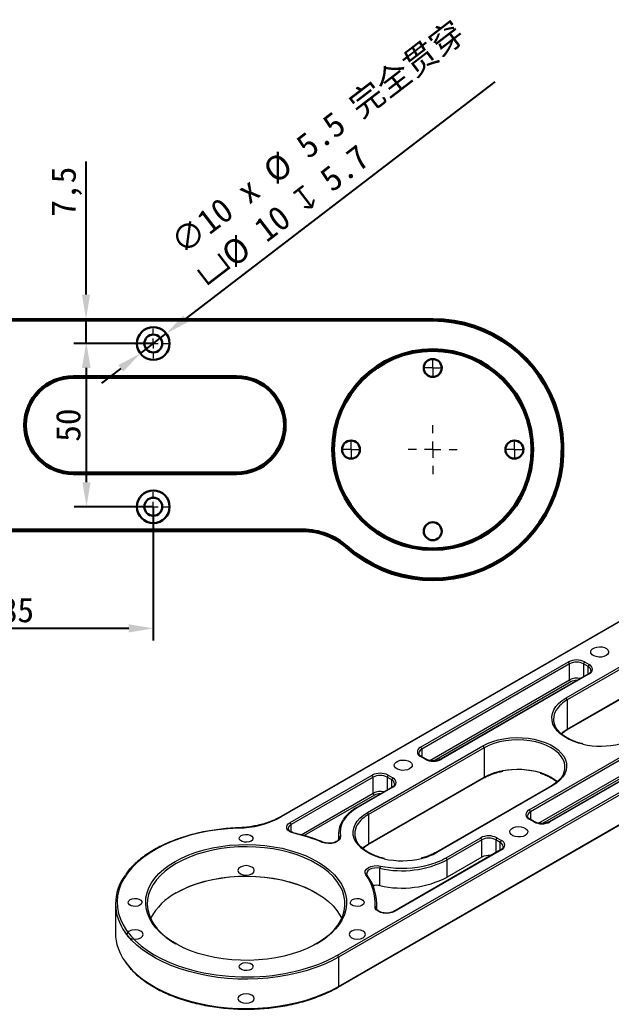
# Model space of a CAD drawing. Header units: millimetres. Extents: x 13 to 7248, y -1201 to 1478.
# Drawn here: x 6897.5 to 7078.4, y 172.9 to 476 of the extents above; entities that cross this region are included whole.
import ezdxf

# ---------------------------------------------------------------- set-up
doc = ezdxf.new("R2010")
doc.units = ezdxf.units.MM
doc.header["$LTSCALE"] = 5
doc.header["$PDSIZE"] = -1
doc.linetypes.add('CENTER2', pattern=[28.575, 19.05, -3.175, 3.175, -3.175])
doc.linetypes.add('SLD-实线', pattern=[0])
doc.layers.get('0').update_dxf_attribs({"lineweight": 30})
doc.layers.add('中心线层', color=1, linetype='CENTER2', lineweight=13)
doc.layers.add('细实线层', color=5, linetype='Continuous', lineweight=15)
doc.layers.add('标注层', color=96, linetype='SLD-实线')
doc.styles.get("Standard").update_dxf_attribs({"font": ''})
doc.styles.get('Standard').set_extended_font_data('SimSun')
doc.dimstyles.new('副本3-1', dxfattribs={"dimscale": 3, "dimtxt": 2.5, "dimasz": 2.5, "dimexe": 1.25, "dimexo": 0, "dimtad": 1, "dimtxsty": 'Standard', "dimcen": 2.5, "dimclrt": 256, "dimadec": 0, "dimazin": 0, "dimtfac": 1, "dimtmove": 0, "dimatfit": 3, "dimfxl": 0, "dimarcsym": 0})

# ---------------------------------------------------------------- blocks, each defined once
blk = doc.blocks.new('*D348')
at = {"layer": 'Defpoints', "color": 0}
for p in [(6917.88, 376.81), (6938.32, 376.81), (6938.32, 326.81)]:
    blk.add_point(p, dxfattribs=at)
at = {"layer": '标注层', "color": 0, "lineweight": -2}
for p, q in [((6938.32, 376.81), (6914.13, 376.81)), ((6917.88, 334.31), (6917.88, 369.31)), ((6938.32, 326.81), (6914.13, 326.81))]:
    blk.add_line(p, q, dxfattribs=at)
at = {"layer": '标注层', "color": 0}
for points in [[(6916.63, 369.31), (6919.13, 369.31), (6917.88, 376.81)], [(6916.63, 334.31), (6919.13, 334.31), (6917.88, 326.81)]]:
    blk.add_solid(points, dxfattribs=at)
at = {"layer": '标注层', "insert": (6908.51, 351.81), "char_height": 7.5, "attachment_point": 2, "rotation": 90}
blk.add_mtext('50', dxfattribs=at)
blk = doc.blocks.new('*D349')
at = {"layer": 'Defpoints', "color": 0}
for p in [(6917.73, 384.31), (7023.82, 384.31), (6938.32, 376.81)]:
    blk.add_point(p, dxfattribs=at)
at = {"layer": '标注层', "color": 0, "lineweight": -2}
for p, q in [((6917.73, 391.81), (6917.73, 432.56)), ((7023.82, 384.31), (6913.98, 384.31)), ((6917.73, 376.81), (6917.73, 384.31)), ((6938.32, 376.81), (6913.98, 376.81)), ((6917.73, 369.31), (6917.73, 361.81))]:
    blk.add_line(p, q, dxfattribs=at)
at = {"layer": '标注层', "color": 0}
for points in [[(6916.48, 391.81), (6918.98, 391.81), (6917.73, 384.31)], [(6916.48, 369.31), (6918.98, 369.31), (6917.73, 376.81)]]:
    blk.add_solid(points, dxfattribs=at)
at = {"layer": '标注层', "insert": (6907.09, 423.31), "char_height": 7.5, "attachment_point": 2, "rotation": 90}
blk.add_mtext('7,5', dxfattribs=at)
blk = doc.blocks.new('*D350')
at = {"layer": 'Defpoints', "color": 0}
for p in [(6853.32, 326.81), (6938.32, 326.81), (6853.32, 289.55)]:
    blk.add_point(p, dxfattribs=at)
at = {"layer": '标注层', "color": 0, "lineweight": -2}
for p, q in [((6853.32, 326.81), (6853.32, 285.8)), ((6938.32, 326.81), (6938.32, 285.8)), ((6930.82, 289.55), (6860.82, 289.55))]:
    blk.add_line(p, q, dxfattribs=at)
at = {"layer": '标注层', "color": 0}
for points in [[(6860.82, 290.8), (6860.82, 288.3), (6853.32, 289.55)], [(6930.82, 290.8), (6930.82, 288.3), (6938.32, 289.55)]]:
    blk.add_solid(points, dxfattribs=at)
at = {"layer": '标注层', "insert": (6896.72, 298.93), "char_height": 7.5, "attachment_point": 2}
blk.add_mtext('85', dxfattribs=at)
blk = doc.blocks.new('*D352')
at = {"layer": 'Defpoints', "color": 0}
for p in [(6942.29, 379.85), (6934.36, 373.77)]:
    blk.add_point(p, dxfattribs=at)
at = {"layer": '标注层', "color": 0, "lineweight": -2}
for p, q in [((7042.82, 456.93), (6948.24, 384.42)), ((6934.36, 373.77), (6942.29, 379.85)), ((6928.4, 369.2), (6922.45, 364.64))]:
    blk.add_line(p, q, dxfattribs=at)
at = {"layer": '标注层', "color": 0}
for points in [[(6947.48, 385.41), (6949, 383.42), (6942.29, 379.85)], [(6927.64, 370.2), (6929.16, 368.21), (6934.36, 373.77)]]:
    blk.add_solid(points, dxfattribs=at)
at = {"layer": '标注层', "insert": (6942.78, 409.62), "char_height": 7.5, "attachment_point": 1, "rotation": 37.4787}
blk.add_mtext('∅10 x %%c 5.5 完全贯穿\\P{\\fGDT;v}%%c 10 {\\fGDT;x} 5.7\\P', dxfattribs=at)
blk = doc.blocks.new('SW_CENTERMARKSYMBOL_8')
at = {"color": 0, "linetype": 'SLD-实线', "lineweight": 0}
for p, q in [((0, 8.33), (0, 12.5)), ((-8.33, 0), (-12.5, 0)), ((0, 0), (-4.17, 0)), ((0, 0), (0, 4.17)), ((0, 0), (0, -4.17)), ((0, 0), (4.17, 0)), ((8.33, 0), (12.5, 0)), ((0, -8.33), (0, -12.5))]:
    blk.add_line(p, q, dxfattribs=at)
blk = doc.blocks.new('SW_CENTERMARKSYMBOL_11')
at = {"color": 0, "linetype": 'SLD-实线', "lineweight": 0}
for p, q in [((-2.5, 0), (-4.6, 0)), ((0, 0), (-2.5, 0)), ((0, 2.5), (0, 4.6)), ((0, 0), (0, 2.5)), ((0, 0), (0, -2.5)), ((0, 0), (2.5, 0)), ((2.5, 0), (4.6, 0)), ((0, -2.5), (0, -4.6))]:
    blk.add_line(p, q, dxfattribs=at)
blk = doc.blocks.new('SW_CENTERMARKSYMBOL_12')
at = {"color": 0, "linetype": 'SLD-实线', "lineweight": 0}
for p, q in [((-2.5, 0), (-4.6, 0)), ((0, 0), (-2.5, 0)), ((0, 2.5), (0, 4.6)), ((0, 0), (0, 2.5)), ((0, 0), (0, -2.5)), ((0, 0), (2.5, 0)), ((2.5, 0), (4.6, 0)), ((0, -2.5), (0, -4.6))]:
    blk.add_line(p, q, dxfattribs=at)
blk = doc.blocks.new('SW_CENTERMARKSYMBOL_13')
at = {"color": 0, "linetype": 'SLD-实线', "lineweight": 0}
for p, q in [((-2.5, 0), (-4.6, 0)), ((0, 0), (-2.5, 0)), ((0, 2.5), (0, 4.6)), ((0, 0), (0, 2.5)), ((0, 0), (0, -2.5)), ((0, 0), (2.5, 0)), ((2.5, 0), (4.6, 0)), ((0, -2.5), (0, -4.6))]:
    blk.add_line(p, q, dxfattribs=at)
blk = doc.blocks.new('SW_CENTERMARKSYMBOL_18')
at = {"color": 0, "linetype": 'SLD-实线', "lineweight": 0}
for p, q in [((0, 5), (0, 7.5)), ((-5, 0), (-7.5, 0)), ((0, 0), (-2.5, 0)), ((0, 0), (0, 2.5)), ((0, 0), (0, -2.5)), ((0, 0), (2.5, 0)), ((5, 0), (7.5, 0)), ((0, -5), (0, -7.5))]:
    blk.add_line(p, q, dxfattribs=at)
blk = doc.blocks.new('SW_CENTERMARKSYMBOL_19')
at = {"color": 0, "linetype": 'SLD-实线', "lineweight": 0}
for p, q in [((0, 5), (0, 7.5)), ((-5, 0), (-7.5, 0)), ((0, 0), (-2.5, 0)), ((0, 0), (0, 2.5)), ((0, 0), (0, -2.5)), ((0, 0), (2.5, 0)), ((5, 0), (7.5, 0)), ((0, -5), (0, -7.5))]:
    blk.add_line(p, q, dxfattribs=at)

msp = doc.modelspace()

# ---------------------------------------------------------------- linework, layer by layer
for p, q in [((6767.8236, 384.3092), (7023.8236, 384.3092)), ((7023.8236, 383.8092), (6767.8236, 383.8092)), ((7023.8236, 383.8092), (7023.8236, 384.3092)), ((6913.8236, 366.8092), (6963.8236, 366.8092)), ((6913.8236, 366.8092), (6913.8236, 366.3092)), ((6963.8236, 366.8092), (6963.8236, 366.3092)), ((6963.8236, 366.3092), (6913.8236, 366.3092)), ((6913.8236, 337.3092), (6913.8236, 336.8092)), ((6913.8236, 337.3092), (6963.8236, 337.3092)), ((6963.8236, 336.8092), (6913.8236, 336.8092)), ((6963.8236, 337.3092), (6963.8236, 336.8092)), ((6807.5099, 319.8092), (6984.1373, 319.8092)), ((6984.1373, 319.3092), (6807.5099, 319.3092)), ((6984.1373, 319.8092), (6984.1373, 319.3092))]:
    msp.add_line(p, q)
at = {"flags": 128}
msp.add_lwpolyline([(6997.6968, 314.6842), (6997.6323, 314.6111), (6997.5703, 314.5407), (6997.5131, 314.4759), (6997.463, 314.4191), (6997.4218, 314.3724), (6997.3913, 314.3378), (6997.3725, 314.3164), (6997.3661, 314.3092)], dxfattribs=at)
for centre, radius in [((6938.3236, 376.8092), 5), ((6938.3236, 376.8092), 2.75), ((7023.8236, 344.3092), 30.75), ((7023.8236, 344.3092), 30.25), ((7023.8236, 369.3092), 2.75), ((6998.8236, 344.3092), 2.75), ((7048.8236, 344.3092), 2.75), ((6938.3236, 326.8092), 5), ((6938.3236, 326.8092), 2.75), ((7023.8236, 319.3092), 2.75)]:
    msp.add_circle(centre, radius)
for centre, radius, start, end in [((7023.8236, 344.3092), 40, 228.590378, 90), ((7023.8236, 344.3092), 39.5, 228.590378, 90), ((6913.8236, 351.8092), 15, 90, 270), ((6963.8236, 351.8092), 15, 270, 90), ((6913.8236, 351.8092), 14.5, 90, 270), ((6963.8236, 351.8092), 14.5, 270, 90), ((6984.1373, 299.3092), 20.5, 48.590378, 90), ((6984.1373, 299.3092), 20, 48.590378, 90)]:
    msp.add_arc(centre, radius, start, end)
at = {"layer": '细实线层'}
for p, q in [((7102.1173, 303.9224), (6977.2228, 231.8223)), ((7102.3673, 303.8976), (6977.4728, 231.7976)), ((6994.6652, 189.4724), (7175.6846, 293.9727)), ((7176.0381, 293.3603), (6995.0188, 188.86)), ((7064.6688, 268.2558), (7100.0241, 288.666)), ((7100.3777, 288.0536), (7065.0223, 267.6434)), ((6994.9152, 179.6492), (7175.9345, 284.1494)), ((6995.0188, 179.8781), (7176.0381, 284.3783)), ((7020.1211, 253.1523), (7065.3759, 279.2773)), ((7064.9188, 258.4326), (7100.2741, 278.8428)), ((7065.0223, 258.6615), (7100.3777, 279.0717)), ((7070.3256, 279.2773), (7071.7398, 278.4609)), ((7065.7294, 278.6649), (7020.4746, 252.5399)), ((7065.7294, 273.7657), (7065.7294, 278.6649)), ((7071.3863, 277.8485), (7069.9721, 278.6649)), ((7069.9721, 278.6649), (7069.9721, 274.752)), ((7071.3863, 275.5684), (7071.3863, 277.8485)), ((7022.9694, 249.0809), (7065.7294, 273.7657)), ((7066.083, 273.1533), (7024.2372, 248.9962)), ((7071.4899, 275.6282), (7026.235, 249.5032)), ((7071.7398, 275.6035), (7026.485, 249.4784)), ((7065.0223, 267.6434), (7065.0223, 258.6615)), ((7053.3551, 233.9667), (7098.6099, 260.0917)), ((7098.9635, 259.4794), (7053.7086, 233.3543)), ((7056.2034, 229.8953), (7098.9635, 254.5801)), ((7104.7239, 256.4426), (7059.4691, 230.3176)), ((7104.9739, 256.4179), (7059.719, 230.2928)), ((7003.8576, 233.1503), (7039.2129, 253.5605)), ((7039.5665, 252.9481), (7004.2111, 232.5379)), ((7020.4746, 252.5399), (7020.4746, 250.2598)), ((7039.5665, 252.9481), (7039.5665, 243.9661)), ((7099.317, 253.9677), (7057.4712, 229.8106)), ((7021.5353, 249.4784), (7020.1211, 250.2948)), ((7021.7852, 249.5032), (7020.371, 250.3196)), ((6980.1673, 230.0874), (7005.2718, 244.58)), ((7005.6254, 243.9676), (6980.5208, 229.4751)), ((7004.1076, 223.327), (7039.4629, 243.7372)), ((7004.2111, 223.5559), (7039.5665, 243.9661)), ((7005.6254, 239.0684), (7005.6254, 243.9676)), ((7011.2822, 243.1512), (7009.868, 243.9676)), ((7009.868, 243.9676), (7009.868, 240.0547)), ((7010.2216, 244.58), (7011.6358, 243.7636)), ((7011.2822, 240.8711), (7011.2822, 243.1512)), ((7011.3858, 240.9309), (7000.7792, 234.8078)), ((7011.6358, 240.9061), (7001.0292, 234.7831)), ((7060.1762, 241.3391), (7024.8208, 220.9289)), ((7060.4261, 241.3143), (7025.0708, 220.9041)), ((6983.5601, 226.3304), (7005.6254, 239.0684)), ((7005.9789, 238.456), (6984.5069, 226.0605)), ((7004.2111, 232.5379), (7004.2111, 223.5559)), ((7054.7693, 230.2928), (7053.3551, 231.1092)), ((7055.0193, 230.3176), (7053.6051, 231.134)), ((7053.7086, 233.3543), (7053.7086, 231.0742)), ((6980.5208, 227.2025), (6980.5208, 229.4751)), ((6994.9642, 226.6189), (6994.9642, 224.8382)), ((6995.0919, 225.2575), (6995.0751, 225.4203)), ((6995.0751, 225.2298), (6995.0751, 225.4203)), ((7027.8992, 219.2713), (7038.5058, 225.3944)), ((7038.8594, 224.782), (7028.2528, 218.6589)), ((7038.8594, 219.4745), (7038.8594, 224.782)), ((7044.5162, 223.9656), (7043.102, 224.782)), ((7043.102, 224.782), (7043.102, 220.8691)), ((7043.4556, 225.3944), (7044.8698, 224.578)), ((7044.6198, 221.7453), (7011.8969, 202.8548)), ((7044.8698, 221.7205), (7012.1469, 202.83)), ((7044.5162, 221.6855), (7044.5162, 223.9656)), ((7038.8594, 219.4745), (7028.2528, 213.3514)), ((7028.2528, 213.3514), (7028.2528, 218.6589)), ((7007.6791, 210.7577), (7007.6791, 216.0653)), ((7007.8531, 216.7441), (7009.2077, 216.4869)), ((7003.6352, 214.4416), (7003.6362, 214.3966)), ((7003.8588, 213.8816), (7003.7979, 213.974)), ((6926.7345, 205.1882), (6926.7345, 196.2063)), ((7006.6764, 203.9438), (7006.672, 203.8505)), ((7006.7345, 203.5667), (7006.7345, 205.1882)), ((6995.0188, 188.86), (6995.0188, 179.8781))]:
    msp.add_line(p, q, dxfattribs=at)
at = {"layer": '细实线层', "flags": 128}
for points in [[(7076.8664, 281.2163), (7076.2068, 280.9353), (7075.4331, 280.779), (7074.6139, 280.7613), (7073.8221, 280.8838), (7073.128, 281.1355), (7072.5933, 281.4942), (7072.2655, 281.928), (7072.1738, 282.3982), (7072.3261, 282.8632), (7072.7092, 283.2816), (7073.2888, 283.6162), (7074.0136, 283.8373), (7074.819, 283.9253), (7075.6336, 283.8723), (7076.3849, 283.6831), (7077.0062, 283.3744), (7077.4424, 282.9737), (7077.6545, 282.5166), (7077.6239, 282.0437), (7077.3531, 281.597), (7076.8664, 281.2163)], [(7069.7298, 254.0869), (7068.4655, 254.4172), (7066.8441, 254.9708), (7065.3557, 255.6373), (7064.0237, 256.4062), (7062.8692, 257.2655), (7061.9103, 258.2015), (7061.1622, 259.1995), (7060.6366, 260.2438), (7060.342, 261.3178), (7060.2828, 262.4047), (7060.4601, 263.4874), (7060.871, 264.5486), (7061.5091, 265.5718), (7062.3643, 266.5407), (7063.4231, 267.4401), (7064.6688, 268.2558)], [(7063.0995, 257.2881), (7063.7718, 257.8383), (7065.0223, 258.6615)], [(7039.2129, 253.5605), (7040.6259, 254.2796), (7042.1839, 254.8908), (7043.8623, 255.3845), (7045.6347, 255.7529), (7047.473, 255.9901), (7049.3484, 256.0924), (7051.2312, 256.0583), (7053.0917, 255.8882), (7054.9006, 255.5848), (7056.6294, 255.1529), (7058.2508, 254.5994), (7059.7392, 253.9328), (7061.0712, 253.1639), (7062.2257, 252.3047), (7063.1846, 251.3686), (7063.9327, 250.3706), (7064.4583, 249.3264), (7064.753, 248.2523), (7064.8121, 247.1654), (7064.6349, 246.0828), (7064.2239, 245.0215), (7063.5859, 243.9984), (7062.7307, 243.0294), (7061.6719, 242.13), (7060.4261, 241.3143)], [(7063.5814, 249.6658), (7063.2158, 250.2324), (7062.3769, 251.2145), (7061.3232, 252.1249), (7060.0726, 252.9481), (7058.6466, 253.67), (7057.0695, 254.2783), (7055.3684, 254.7626), (7053.5724, 255.1146), (7051.7122, 255.3282), (7049.8195, 255.3998), (7047.9269, 255.3282), (7046.0667, 255.1146), (7044.2706, 254.7626), (7042.5695, 254.2783), (7040.9925, 253.67), (7039.5665, 252.9481)], [(7016.7623, 246.5189), (7016.1027, 246.2379), (7015.329, 246.0816), (7014.5098, 246.0639), (7013.718, 246.1864), (7013.024, 246.4382), (7012.4893, 246.7969), (7012.1615, 247.2306), (7012.0697, 247.7009), (7012.2221, 248.1658), (7012.6051, 248.5842), (7013.1847, 248.9188), (7013.9095, 249.14), (7014.7149, 249.2279), (7015.5295, 249.1749), (7016.2808, 248.9857), (7016.9022, 248.677), (7017.3383, 248.2763), (7017.5505, 247.8192), (7017.5198, 247.3464), (7017.2491, 246.8997), (7016.7623, 246.5189)], [(7039.5665, 243.9661), (7040.9925, 244.6881), (7042.5695, 245.2964), (7044.2706, 245.7807), (7046.0667, 246.1326), (7047.9269, 246.3462), (7049.8195, 246.4179), (7051.7122, 246.3462), (7053.5724, 246.1326), (7055.3684, 245.7807), (7057.0695, 245.2964), (7058.6466, 244.6881), (7060.0726, 243.9661), (7061.3232, 243.1429), (7061.9741, 242.6117)], [(7001.0292, 234.7831), (6999.6176, 233.8718), (6998.3904, 232.8756), (6997.3629, 231.8067), (6996.5478, 230.6784), (6995.9553, 229.5048), (6995.5926, 228.3004), (6995.4644, 227.0802), (6995.5722, 225.8593)], [(7008.9186, 218.9814), (7007.6543, 219.3117), (7006.0329, 219.8652), (7004.5445, 220.5317), (7003.2125, 221.3007), (7002.058, 222.1599), (7001.0991, 223.096), (7000.351, 224.094), (6999.8254, 225.1382), (6999.5308, 226.2123), (6999.4716, 227.2992), (6999.6489, 228.3818), (7000.0598, 229.4431), (7000.6979, 230.4662), (7001.5531, 231.4351), (7002.6119, 232.3346), (7003.8576, 233.1503)], [(6964.2609, 228.3546), (6961.1628, 228.1714), (6958.0993, 227.8478), (6955.0895, 227.3859), (6952.1522, 226.7886), (6949.3054, 226.0595), (6946.567, 225.2032), (6943.954, 224.2251), (6941.4825, 223.1311), (6939.1681, 221.9282), (6937.025, 220.6237), (6935.0666, 219.2258), (6933.305, 217.7432), (6931.7513, 216.185), (6930.415, 214.5611), (6929.3045, 212.8814), (6928.4267, 211.1565), (6927.787, 209.3969), (6927.3894, 207.6138), (6927.2364, 205.8181), (6927.3289, 204.0211), (6927.6663, 202.2338), (6928.2467, 200.4674), (6929.0663, 198.733), (6930.12, 197.0411), (6931.4014, 195.4025), (6932.9023, 193.8272), (6934.6136, 192.3251), (6936.5246, 190.9055), (6938.6234, 189.5772), (6940.8969, 188.3485), (6943.331, 187.2271), (6945.9106, 186.2198), (6948.6197, 185.3329), (6951.4413, 184.572), (6951.9434, 184.4527)], [(6981.3473, 226.7816), (6980.5912, 227.0215), (6979.9597, 227.3609), (6979.4912, 227.7792), (6979.2142, 228.2509), (6979.1455, 228.7475), (6979.2894, 229.2386), (6979.637, 229.6945), (6980.1673, 230.0874)], [(7052.1176, 226.1087), (7051.4581, 225.8277), (7050.6843, 225.6714), (7049.8652, 225.6537), (7049.0734, 225.7762), (7048.3793, 226.028), (7047.8446, 226.3867), (7047.5168, 226.8204), (7047.425, 227.2907), (7047.5774, 227.7556), (7047.9604, 228.174), (7048.5401, 228.5086), (7049.2648, 228.7298), (7050.0703, 228.8177), (7050.8848, 228.7647), (7051.6362, 228.5755), (7052.2575, 228.2668), (7052.6936, 227.8661), (7052.9058, 227.409), (7052.8752, 226.9362), (7052.6044, 226.4895), (7052.1176, 226.1087)], [(6968.2194, 224.367), (6967.622, 224.1255), (6966.9175, 224.0166), (6966.191, 224.0533), (6965.53, 224.2312), (6965.0143, 224.5289), (6964.706, 224.9105), (6964.6425, 225.3299), (6964.8312, 225.7366), (6965.2496, 226.0815), (6965.847, 226.323), (6966.5515, 226.432), (6967.278, 226.3953), (6967.939, 226.2173), (6968.4547, 225.9196), (6968.7629, 225.538), (6968.8265, 225.1186), (6968.6377, 224.7119), (6968.2194, 224.367)], [(6981.4594, 226.8606), (6981.4501, 226.8617), (6981.4181, 226.8531), (6981.3834, 226.826), (6981.3473, 226.7816)], [(6995.5722, 225.8593), (6995.5344, 225.2788), (6995.212, 224.7285), (6994.6317, 224.2538), (6993.8415, 223.8942), (6992.9066, 223.6791), (6991.9044, 223.6266), (6990.9177, 223.7408), (6990.0281, 224.0124)], [(6944.991, 218.1488), (6946.9977, 219.209), (6949.159, 220.1627), (6951.4578, 221.0024), (6953.8762, 221.7216), (6956.3951, 222.3145), (6958.9951, 222.7766), (6961.6555, 223.1043), (6964.3558, 223.2949), (6967.0746, 223.347), (6969.7908, 223.2602), (6972.4831, 223.0351), (6975.1304, 222.6736), (6977.712, 222.1784), (6980.2076, 221.5534), (6982.5978, 220.8036), (6984.8639, 219.9347), (6986.9881, 218.9536), (6988.9537, 217.868), (6990.7455, 216.6863), (6992.3493, 215.4179), (6993.7527, 214.0726), (6994.9446, 212.6609), (6995.9158, 211.194), (6996.6585, 209.6832), (6997.1671, 208.1405), (6997.4375, 206.5778), (6997.4676, 205.0075), (6997.2571, 203.4418), (6996.8078, 201.8929), (6996.1231, 200.373), (6995.2084, 198.8941), (6994.0709, 197.4675), (6992.7194, 196.1046), (6991.1646, 194.816), (6989.4185, 193.6117), (6987.495, 192.5013), (6985.4089, 191.4933), (6983.1767, 190.5957), (6980.8158, 189.8155), (6978.3447, 189.1588), (6975.7827, 188.6308), (6973.15, 188.2355), (6970.467, 187.9761), (6967.7548, 187.8547), (6965.0346, 187.872), (6962.3277, 188.0281), (6959.6553, 188.3217), (6957.0383, 188.7505), (6954.4972, 189.3111), (6952.0519, 189.9992), (6949.7215, 190.8094), (6947.5242, 191.7352), (6945.4773, 192.7696), (6943.5967, 193.9043), (6941.8973, 195.1306), (6940.3922, 196.4388), (6939.0933, 197.8186), (6938.0107, 199.2593), (6937.1529, 200.7496), (6936.5266, 202.2779), (6936.1368, 203.8321), (6935.9864, 205.4001), (6936.0766, 206.9697), (6936.4068, 208.5285), (6936.9744, 210.0644), (6937.7749, 211.5653), (6938.802, 213.0194), (6940.0477, 214.4155), (6941.5023, 215.7426), (6943.1543, 216.9903), (6944.991, 218.1488)], [(6988.3033, 192.9441), (6989.0497, 193.3983), (6990.7673, 194.583), (6992.2969, 195.8507), (6993.6264, 197.1914), (6994.7454, 198.5948), (6995.6453, 200.0497), (6996.3188, 201.5449), (6996.7608, 203.0685), (6996.9678, 204.6088), (6996.9382, 206.1536), (6996.6722, 207.6908), (6996.172, 209.2085), (6995.4413, 210.6947), (6994.4859, 212.1378), (6993.3134, 213.5265), (6991.9328, 214.8499), (6990.3551, 216.0977), (6988.5924, 217.2602), (6986.6587, 218.3282), (6984.5691, 219.2933), (6982.3399, 220.148), (6979.9885, 220.8857), (6977.5335, 221.5005), (6974.9939, 221.9876), (6972.3896, 222.3433), (6969.7411, 222.5647), (6967.0691, 222.6501), (6964.3945, 222.5988), (6961.7381, 222.4113), (6959.1209, 222.089), (6956.5633, 221.6344), (6954.0852, 221.0511), (6951.7062, 220.3437), (6949.4448, 219.5176), (6947.3187, 218.5794), (6945.3445, 217.5364)], [(7002.2884, 222.1825), (7002.9606, 222.7327), (7004.2111, 223.5559)], [(6945.3445, 217.5364), (6943.5378, 216.3967), (6941.9126, 215.1694), (6940.4816, 213.8639), (6939.2562, 212.4905), (6938.2457, 211.0599), (6937.4583, 209.5834), (6936.9, 208.0726), (6936.5751, 206.5391), (6936.4863, 204.995), (6936.6343, 203.4525), (6937.0178, 201.9236), (6937.6339, 200.4202), (6938.4777, 198.9541), (6939.5427, 197.5368), (6940.8205, 196.1794), (6942.3011, 194.8925), (6943.973, 193.6862), (6945.1657, 192.9441)], [(6964.9667, 214.4053), (6965.7778, 214.0924), (6966.7345, 213.9826), (6967.6912, 214.0924), (6968.5023, 214.4053), (6969.0442, 214.8735), (6969.2345, 215.4258), (6969.0442, 215.9781), (6968.5023, 216.4463), (6967.6912, 216.7591), (6966.7345, 216.869), (6965.7778, 216.7591), (6964.9667, 216.4463), (6964.4248, 215.9781), (6964.2345, 215.4258), (6964.4248, 214.8735), (6964.9667, 214.4053)], [(7003.3875, 214.0967), (7003.1505, 214.6613), (7003.2016, 215.2415), (7003.5365, 215.7893), (7004.1276, 216.2595), (7004.9261, 216.6131), (7005.8658, 216.821), (7006.8691, 216.8659), (7007.8531, 216.7441)], [(7007.6791, 216.0653), (7006.8357, 216.1696), (7005.9757, 216.1311), (7005.1702, 215.9529), (7004.4859, 215.6498), (7003.9792, 215.2468), (7003.6921, 214.7773), (7003.6352, 214.4416)], [(6988.3033, 208.4503), (6986.9881, 209.1551), (6984.8639, 210.1362), (6982.5978, 211.0051), (6980.2076, 211.7549), (6977.712, 212.3799), (6975.1304, 212.8751), (6972.4831, 213.2366), (6969.7908, 213.4617), (6967.0746, 213.5485), (6964.3558, 213.4964), (6961.6555, 213.3058), (6958.9951, 212.9781), (6956.3951, 212.516), (6953.8762, 211.9231), (6951.4578, 211.204), (6949.159, 210.3642), (6946.9977, 209.4105), (6945.1657, 208.4503)], [(6945.3445, 208.5544), (6947.3187, 209.5975), (6949.4448, 210.5357), (6951.7062, 211.3617), (6954.0852, 212.0692), (6956.5633, 212.6525), (6959.1209, 213.1071), (6961.7381, 213.4294), (6964.3945, 213.6169), (6967.0691, 213.6681), (6969.7411, 213.5827), (6972.3896, 213.3613), (6974.9939, 213.0057), (6977.5335, 212.5185), (6979.9885, 211.9037), (6982.3399, 211.1661), (6984.5691, 210.3113), (6986.6587, 209.3462), (6988.5924, 208.2782), (6990.3551, 207.1158), (6991.9328, 205.868), (6993.3134, 204.5445), (6994.4859, 203.1558), (6995.4413, 201.7127), (6995.9671, 200.6972)], [(6934.2194, 204.7393), (6933.622, 204.4978), (6932.9175, 204.3888), (6932.191, 204.4255), (6931.53, 204.6034), (6931.0143, 204.9011), (6930.706, 205.2827), (6930.6425, 205.7021), (6930.8312, 206.1088), (6931.2496, 206.4537), (6931.847, 206.6952), (6932.5515, 206.8042), (6933.278, 206.7675), (6933.939, 206.5895), (6934.4547, 206.2918), (6934.7629, 205.9103), (6934.8265, 205.4908), (6934.6377, 205.0841), (6934.2194, 204.7393)], [(7002.2194, 204.7393), (7001.622, 204.4978), (7000.9175, 204.3888), (7000.191, 204.4255), (6999.53, 204.6034), (6999.0143, 204.9011), (6998.706, 205.2827), (6998.6425, 205.7021), (6998.8312, 206.1088), (6999.2496, 206.4537), (6999.847, 206.6952), (7000.5515, 206.8042), (7001.278, 206.7675), (7001.939, 206.5895), (7002.4547, 206.2918), (7002.7629, 205.9102), (7002.8265, 205.4908), (7002.6377, 205.0841), (7002.2194, 204.7393)], [(7012.1469, 202.83), (7011.4038, 202.5029), (7010.5373, 202.3009), (7009.6091, 202.2385), (7008.6854, 202.3202), (7007.832, 202.54), (7007.1098, 202.8823), (7006.5702, 203.3227), (7006.2517, 203.8299), (7006.1771, 204.3676)], [(6930.9667, 194.7775), (6931.7778, 194.4646), (6932.7345, 194.3548), (6933.6912, 194.4646), (6934.5023, 194.7775), (6935.0442, 195.2457), (6935.2345, 195.798), (6935.0442, 196.3503), (6934.5023, 196.8185), (6933.6912, 197.1314), (6932.7345, 197.2412), (6931.7778, 197.1314), (6930.9667, 196.8185), (6930.4248, 196.3503), (6930.2345, 195.798), (6930.4248, 195.2457), (6930.9667, 194.7775)], [(6998.9667, 194.7775), (6999.7778, 194.4646), (7000.7345, 194.3548), (7001.6912, 194.4646), (7002.5023, 194.7775), (7003.0442, 195.2457), (7003.2345, 195.798), (7003.0442, 196.3503), (7002.5023, 196.8185), (7001.6912, 197.1314), (7000.7345, 197.2412), (6999.7778, 197.1314), (6998.9667, 196.8185), (6998.4248, 196.3503), (6998.2345, 195.798), (6998.4248, 195.2457), (6998.9667, 194.7775)], [(6995.0188, 188.86), (6992.7505, 187.6481), (6990.3269, 186.5409), (6987.7625, 185.545), (6985.0726, 184.6663), (6982.2731, 183.9102), (6979.3809, 183.2812), (6976.4132, 182.7829), (6973.3877, 182.4184), (6970.3224, 182.1898), (6967.2358, 182.0985), (6964.1461, 182.1451), (6961.072, 182.3293), (6958.0316, 182.6499), (6955.0432, 183.1051), (6952.1245, 183.6921), (6949.2931, 184.4075), (6946.5659, 185.2469), (6943.959, 186.2054), (6941.4881, 187.2772), (6939.168, 188.4559), (6937.0124, 189.7346), (6935.0343, 191.1055), (6933.2454, 192.5605), (6931.6565, 194.0909), (6930.277, 195.6875), (6929.7166, 196.4393)], [(6929.6976, 187.4843), (6930.277, 186.7055), (6931.6565, 185.1089), (6933.2454, 183.5785), (6935.0343, 182.1236), (6937.0124, 180.7526), (6939.168, 179.474), (6941.4881, 178.2952), (6943.959, 177.2234), (6946.5659, 176.2649), (6949.2931, 175.4255), (6952.1245, 174.7101), (6955.0432, 174.1231), (6958.0316, 173.6679), (6961.072, 173.3473), (6964.1461, 173.1631), (6967.2358, 173.1166), (6970.3224, 173.2078), (6973.3877, 173.4364), (6976.4132, 173.8009), (6979.3809, 174.2992), (6982.2731, 174.9283), (6985.0726, 175.6844), (6987.7625, 176.563), (6990.3269, 177.5589), (6992.7505, 178.6661), (6995.0188, 179.8781)], [(6968.2194, 185.1115), (6967.622, 184.87), (6966.9175, 184.761), (6966.191, 184.7977), (6965.53, 184.9756), (6965.0143, 185.2734), (6964.706, 185.6549), (6964.6425, 186.0744), (6964.8312, 186.481), (6965.2496, 186.8259), (6965.847, 187.0674), (6966.5515, 187.1764), (6967.278, 187.1397), (6967.939, 186.9618), (6968.4547, 186.664), (6968.7629, 186.2825), (6968.8265, 185.863), (6968.6377, 185.4564), (6968.2194, 185.1115)], [(6964.9667, 175.1497), (6965.7778, 174.8369), (6966.7345, 174.727), (6967.6912, 174.8369), (6968.5023, 175.1497), (6969.0442, 175.6179), (6969.2345, 176.1702), (6969.0442, 176.7225), (6968.5023, 177.1907), (6967.6912, 177.5036), (6966.7345, 177.6134), (6965.7778, 177.5036), (6964.9667, 177.1907), (6964.4248, 176.7225), (6964.2345, 176.1702), (6964.4248, 175.6179), (6964.9667, 175.1497)]]:
    msp.add_lwpolyline(points, dxfattribs=at)
at = {"layer": '细实线层'}
for centre, radius, start, end in [((7067.8508, 274.5008), 5.3796, 62.609705, 117.390295), ((7064.9618, 278.63), 0.7684, 2.6056, 57.394462), ((7067.8508, 274.5708), 4.6111, 62.60966, 117.39034), ((7070.7397, 278.63), 0.7684, 122.605458, 177.394481), ((7072.1539, 277.8136), 0.7684, 122.605458, 177.394481), ((7070.7948, 276.4978), 1.4746, 4.468807, 66.351545), ((7071.1976, 277.0322), 1.5282, 290.783468, 69.216532), ((7067.8581, 269.6412), 4.6414, 76.543118, 117.298231), ((7066.497, 273.8006), 0.7684, 182.605394, 237.394549), ((7067.7963, 269.9081), 3.6697, 87.855188, 117.83131), ((7071.5934, 275.399), 0.2515, 54.382515, 114.307056), ((7069.3705, 259.4683), 9.2596, 118.007565, 147.400379), ((7064.2547, 267.6085), 0.7684, 2.605446, 57.394523), ((7065.9731, 261.726), 5.1815, 148.192052, 210.607786), ((7064.7848, 258.6311), 0.2394, 303.765878, 7.283594), ((7020.6633, 251.7235), 1.5282, 110.783488, 249.216512), ((7021.1003, 251.162), 1.5133, 114.422411, 173.759305), ((7019.707, 252.505), 0.7684, 2.6056, 57.394462), ((7038.7989, 252.9132), 0.7684, 2.605446, 57.394523), ((7075.2716, 278.5863), 25.1183, 257.254048, 283.695686), ((7020.2675, 250.0904), 0.2515, 65.69299, 125.617724), ((7021.6818, 249.2738), 0.2516, 65.801686, 125.608305), ((7024.0101, 254.2549), 5.3796, 242.609695, 297.390305), ((7026.3384, 249.2735), 0.252, 54.413718, 113.949955), ((7059.1218, 247.0276), 5.1815, 328.192063, 30.607784), ((7049.8011, 221.3844), 24.9214, 73.55214, 100.55858), ((7007.7467, 239.8035), 5.3796, 62.609682, 117.390318), ((7004.8578, 243.9327), 0.7684, 2.6056, 57.394462), ((7007.7467, 239.8735), 4.6111, 62.60966, 117.39034), ((7010.6356, 243.9327), 0.7684, 122.605618, 177.39432), ((7012.0498, 243.1163), 0.7684, 122.605618, 177.39432), ((7010.6907, 241.8004), 1.4746, 4.468807, 66.351545), ((7011.0935, 242.3348), 1.5282, 290.783423, 69.216577), ((7039.3286, 243.9359), 0.2398, 304.057408, 7.254854), ((7007.754, 234.9439), 4.6413, 76.543031, 117.298318), ((7011.4893, 240.7017), 0.2515, 54.382515, 114.307056), ((7060.2797, 241.1099), 0.2515, 54.382638, 114.306647), ((7006.393, 239.1033), 0.7684, 182.605394, 237.394549), ((7007.6922, 235.2108), 3.6697, 87.855166, 117.831332), ((7000.8827, 234.5786), 0.2515, 54.384013, 114.291025), ((7053.8973, 232.538), 1.5282, 110.783488, 249.216512), ((7052.941, 233.3194), 0.7684, 2.6056, 57.394462), ((6963.7677, 257.3181), 28.9677, 270.975597, 298.236905), ((6977.3277, 231.6069), 0.2395, 52.730231, 116.077682), ((7002.2003, 226.5662), 7.2168, 143.157763, 189.136486), ((7008.5593, 224.3628), 9.2595, 118.007519, 147.400446), ((7003.4435, 232.503), 0.7684, 2.605446, 57.394523), ((7054.3343, 231.9764), 1.5133, 114.422411, 173.759305), ((7053.5015, 230.9048), 0.2515, 65.69299, 125.617724), ((7054.9143, 230.1026), 0.2392, 63.823697, 127.317894), ((7059.5724, 230.0879), 0.252, 54.413704, 113.949541), ((6964.0946, 228.3692), 0.1669, 354.990946, 27.413898), ((6981.0796, 228.1492), 1.4388, 112.851179, 177.129706), ((6979.7532, 229.4401), 0.7684, 2.6056, 57.394462), ((7005.1619, 226.6204), 5.1815, 148.192027, 210.607784), ((7057.2442, 235.0693), 5.3796, 242.609717, 297.390283), ((6969.6681, 175.1789), 52.9078, 67.367441, 77.247125), ((6995.5661, 225.3652), 0.4942, 89.295328, 173.595549), ((7040.9807, 220.6179), 5.3796, 62.609682, 117.390318), ((7038.0918, 224.7471), 0.7684, 2.6056, 57.394462), ((7040.9807, 220.6879), 4.6111, 62.60966, 117.39034), ((7043.8696, 224.7471), 0.7684, 122.605618, 177.39432), ((7045.2839, 223.9307), 0.7684, 122.605618, 177.39432), ((7044.3275, 223.1493), 1.5282, 290.783466, 69.216534), ((6990.1689, 223.8767), 0.1955, 73.925278, 136.047408), ((7003.9736, 223.5256), 0.2394, 303.765878, 7.283594), ((7043.9247, 222.6148), 1.4747, 4.470572, 66.34978), ((7044.7233, 221.5161), 0.2515, 54.382276, 114.30701), ((7014.4196, 245.4921), 30.189, 257.098332, 297.272204), ((7014.4605, 243.4807), 25.1183, 257.254006, 283.695713), ((7016.0304, 237.109), 18.556, 283.644148, 299.156363), ((7016.6272, 239.3794), 23.052, 284.778655, 299.273734), ((7024.9243, 220.6997), 0.2515, 54.381816, 114.313882), ((7027.4852, 218.624), 0.7684, 2.6056, 57.394462), ((7040.9501, 215.4898), 4.4999, 82.76756, 117.685598), ((7009.1203, 216.0576), 1.4413, 151.554722, 179.69697), ((7014.449, 247.8462), 31.7944, 260.511418, 284.681994), ((6941.3026, 205.1871), 14.5175, 143.113926, 217.054045), ((7003.5031, 213.7358), 0.379, 38.916605, 107.766312), ((6991.6683, 205.472), 14.5508, 355.647128, 36.351038), ((6992.008, 205.0646), 14.7111, 355.630341, 35.960342), ((7014.4196, 240.1846), 30.189, 257.098332, 297.272204), ((7006.6355, 205.8053), 5.0612, 78.101011, 102.306083), ((6953.9392, 192.1331), 18.5346, 117.627027, 152.479639), ((7006.2015, 203.8904), 0.4778, 6.413861, 92.931402), ((7012.0003, 202.6254), 0.2517, 54.394975, 114.155506), ((6941.8665, 196.4827), 15.1345, 181.046665, 216.481272), ((6971.2992, 231.0131), 47.6612, 283.344492, 299.357086), ((6994.2512, 188.8251), 0.7684, 2.605238, 57.394577), ((6966.7269, 248.9562), 66.176, 257.091398, 283.610754), ((6994.7823, 179.8472), 0.2385, 303.852338, 7.445474)]:
    msp.add_arc(centre, radius, start, end, dxfattribs=at)
for points, knots in [([(7072.2472, 276.6178), (7072.2514, 276.5762), (7072.2655, 276.4356), (7072.1412, 276.1844), (7071.8757, 275.8751), (7071.6052, 275.702), (7071.4899, 275.6282)], [0, 0, 0, 0, 0.13723296, 0.46341449, 0.77133927, 1, 1, 1, 1]), ([(7069.8394, 254.1778), (7069.419, 254.2776), (7068.4586, 254.5057), (7067.0696, 254.9899), (7065.6818, 255.5973), (7064.44, 256.2955), (7063.355, 257.0678), (7062.4556, 257.9038), (7061.8292, 258.6364), (7061.5808, 259.095), (7061.4978, 259.2482)], [0, 0, 0, 0, 0.10718304, 0.24484449, 0.3823309, 0.5196326, 0.65678289, 0.79388252, 0.93111031, 1, 1, 1, 1]), ([(7063.21, 257.2401), (7063.2189, 257.2487), (7063.5207, 257.539), (7064.1033, 257.9382), (7064.7098, 258.3059), (7064.9188, 258.4326)], [0, 0, 0, 0, 0.019586913, 0.662250521, 1, 1, 1, 1]), ([(7020.371, 250.3196), (7020.2854, 250.373), (7020.036, 250.5283), (7019.7566, 250.8176), (7019.6036, 251.1005), (7019.6109, 251.2594), (7019.6137, 251.3214)], [0, 0, 0, 0, 0.16495602, 0.48013247, 0.79725165, 1, 1, 1, 1]), ([(7026.235, 249.5032), (7026.1404, 249.4526), (7025.8626, 249.3042), (7025.2904, 249.1126), (7024.5245, 248.9826), (7023.7153, 248.9665), (7022.9299, 249.0671), (7022.266, 249.2555), (7021.931, 249.4281), (7021.7852, 249.5032)], [0, 0, 0, 0, 0.08135878, 0.2389449, 0.39799453, 0.55802708, 0.71823551, 0.87743578, 1, 1, 1, 1]), ([(7039.4629, 243.7372), (7039.6806, 243.8582), (7040.314, 244.2102), (7041.4737, 244.7298), (7042.9715, 245.2476), (7044.2654, 245.6029), (7045.0754, 245.7418), (7045.325, 245.7846)], [0, 0, 0, 0, 0.13179618, 0.38346938, 0.63543955, 0.88763198, 1, 1, 1, 1]), ([(7056.7086, 245.2088), (7057.1479, 245.0673), (7058.0955, 244.7621), (7059.4135, 244.1729), (7060.6461, 243.4737), (7061.4718, 242.9186), (7061.8272, 242.5857), (7061.8849, 242.5316)], [0, 0, 0, 0, 0.21324031, 0.45988743, 0.70620312, 0.95224718, 1, 1, 1, 1]), ([(7063.5501, 244.4595), (7063.5152, 244.3915), (7063.3206, 244.0121), (7062.7673, 243.3502), (7061.8912, 242.4973), (7060.9973, 241.8317), (7060.3865, 241.4653), (7060.1762, 241.3391)], [0, 0, 0, 0, 0.058749513, 0.327982599, 0.594809709, 0.860413107, 1, 1, 1, 1]), ([(7012.1431, 241.9205), (7012.1473, 241.8788), (7012.1614, 241.7382), (7012.0371, 241.4871), (7011.7717, 241.1777), (7011.5011, 241.0046), (7011.3858, 240.9309)], [0, 0, 0, 0, 0.137232934, 0.463413159, 0.771339313, 1, 1, 1, 1]), ([(7000.7792, 234.8078), (7000.5273, 234.6574), (6999.7972, 234.2213), (6998.7039, 233.4326), (6997.5876, 232.4176), (6996.8507, 231.6234), (6996.5521, 231.1548), (6996.4964, 231.0673)], [0, 0, 0, 0, 0.1402126, 0.40647213, 0.67286894, 0.93893909, 1, 1, 1, 1]), ([(6977.2228, 231.8223), (6976.9665, 231.679), (6976.2214, 231.2625), (6974.8754, 230.6391), (6973.1585, 229.9864), (6971.3224, 229.4526), (6970.0542, 229.1333), (6969.3887, 229.0262), (6969.3848, 229.0255)], [0, 0, 0, 0, 0.1156481, 0.33618672, 0.55689731, 0.77772872, 0.99868496, 1, 1, 1, 1]), ([(7053.6051, 231.134), (7053.5194, 231.1874), (7053.27, 231.3428), (7052.9906, 231.632), (7052.8377, 231.9149), (7052.8449, 232.0738), (7052.8477, 232.1358)], [0, 0, 0, 0, 0.164956767, 0.480132486, 0.797251655, 1, 1, 1, 1]), ([(6964.2428, 228.446), (6963.7321, 228.424), (6962.2516, 228.3604), (6959.8159, 228.161), (6956.9599, 227.8088), (6954.1555, 227.3348), (6951.4177, 226.7437), (6948.7609, 226.0379), (6946.1991, 225.221), (6943.746, 224.2973), (6941.4145, 223.2712), (6939.217, 222.148), (6937.1653, 220.9334), (6935.271, 219.6332), (6933.5424, 218.2546), (6931.9972, 216.8028), (6930.7218, 215.4109), (6930.054, 214.4807), (6929.7646, 214.0775)], [0, 0, 0, 0, 0.034396527, 0.099715163, 0.16504867, 0.230389565, 0.295740543, 0.361103792, 0.426481687, 0.491876377, 0.557288811, 0.62271962, 0.688167112, 0.753627204, 0.819090826, 0.88454059, 0.949954302, 1, 1, 1, 1]), ([(6969.3848, 229.0255), (6968.7305, 228.9115), (6967.4179, 228.6829), (6965.6859, 228.5132), (6964.6215, 228.4636), (6964.2428, 228.446)], [0, 0, 0, 0, 0.39027017, 0.783027, 1, 1, 1, 1]), ([(6981.4594, 226.8606), (6981.3356, 226.8923), (6980.9742, 226.9849), (6980.4559, 227.2094), (6979.9904, 227.5337), (6979.728, 227.8783), (6979.6294, 228.0979), (6979.6503, 228.2156), (6979.6533, 228.2328)], [0, 0, 0, 0, 0.11175281, 0.32629899, 0.53833541, 0.74887101, 0.96328151, 1, 1, 1, 1]), ([(7059.4691, 230.3176), (7059.3745, 230.267), (7059.0966, 230.1186), (7058.5244, 229.9271), (7057.7585, 229.797), (7056.9493, 229.7809), (7056.1639, 229.8815), (7055.5001, 230.0699), (7055.165, 230.2425), (7055.0193, 230.3176)], [0, 0, 0, 0, 0.081358783, 0.23894501, 0.397994494, 0.558027205, 0.718235654, 0.877436127, 1, 1, 1, 1]), ([(6990.2223, 224.0649), (6989.8039, 224.237), (6988.5909, 224.7361), (6986.4904, 225.4818), (6983.9847, 226.2474), (6982.2729, 226.6631), (6981.4594, 226.8606)], [0, 0, 0, 0, 0.153426337, 0.444790647, 0.736133866, 1, 1, 1, 1]), ([(6995.0887, 225.2503), (6995.0899, 225.237), (6995.1003, 225.1199), (6995.0327, 224.9041), (6994.7809, 224.5563), (6994.3357, 224.2247), (6993.7193, 223.9505), (6992.9893, 223.7694), (6992.1929, 223.6967), (6991.3894, 223.7414), (6990.7176, 223.8764), (6990.3615, 224.0119), (6990.2223, 224.0649)], [0, 0, 0, 0, 0.01514242, 0.13369018, 0.24126727, 0.35650948, 0.46972108, 0.58316204, 0.69746421, 0.81219544, 0.92663578, 1, 1, 1, 1]), ([(7009.0282, 219.0722), (7008.6078, 219.1721), (7007.6475, 219.4002), (7006.2584, 219.8843), (7004.8706, 220.4917), (7003.6288, 221.19), (7002.5438, 221.9623), (7001.6444, 222.7982), (7001.018, 223.5308), (7000.7696, 223.9894), (7000.6866, 224.1427)], [0, 0, 0, 0, 0.10718304, 0.24484444, 0.38233088, 0.51963257, 0.65678282, 0.7938824, 0.93111015, 1, 1, 1, 1]), ([(7002.3988, 222.1346), (7002.4077, 222.1431), (7002.7095, 222.4334), (7003.2921, 222.8327), (7003.8986, 223.2003), (7004.1076, 223.327)], [0, 0, 0, 0, 0.019585628, 0.662252, 1, 1, 1, 1]), ([(7045.3771, 222.7349), (7045.3813, 222.6932), (7045.3954, 222.5526), (7045.2711, 222.3015), (7045.0057, 221.9921), (7044.7351, 221.8191), (7044.6198, 221.7453)], [0, 0, 0, 0, 0.13723368, 0.46341332, 0.77133948, 1, 1, 1, 1]), ([(7024.8208, 220.9289), (7024.6032, 220.8078), (7023.97, 220.4555), (7022.8072, 219.9403), (7021.5009, 219.4683), (7020.6205, 219.251), (7020.2766, 219.1661)], [0, 0, 0, 0, 0.16537041, 0.48115589, 0.79731274, 1, 1, 1, 1]), ([(7003.7979, 213.974), (7003.7626, 214.03), (7003.6651, 214.1846), (7003.653, 214.3225), (7003.6453, 214.4104)], [0, 0, 0, 0, 0.36239172, 1, 1, 1, 1]), ([(7011.8969, 202.8548), (7011.8023, 202.8042), (7011.5245, 202.6558), (7010.9523, 202.4642), (7010.1862, 202.3342), (7009.3776, 202.3182), (7008.5899, 202.4181), (7007.8825, 202.6241), (7007.3085, 202.9134), (7006.9102, 203.2509), (7006.6867, 203.5983), (7006.679, 203.8038), (7006.6749, 203.9128)], [0, 0, 0, 0, 0.05353222, 0.1572194, 0.26186937, 0.36716627, 0.47257906, 0.57732823, 0.68081819, 0.78288472, 0.88478787, 1, 1, 1, 1]), ([(6929.7761, 187.3116), (6929.9734, 187.0259), (6930.5354, 186.212), (6931.6757, 184.9279), (6933.1729, 183.4642), (6934.8593, 182.0714), (6936.7136, 180.7539), (6938.7287, 179.5198), (6940.8926, 178.3752), (6943.1938, 177.3263), (6945.6199, 176.3784), (6948.1578, 175.5363), (6950.794, 174.8044), (6953.5145, 174.1862), (6956.305, 173.6851), (6959.1506, 173.3035), (6962.0362, 173.0433), (6964.9467, 172.906), (6967.8666, 172.8921), (6970.7805, 173.0018), (6973.673, 173.2344), (6976.5288, 173.5889), (6979.3327, 174.0633), (6982.07, 174.6553), (6984.7263, 175.3619), (6987.2872, 176.1795), (6989.7399, 177.1039), (6992.0693, 178.1312), (6993.7716, 178.9986), (6994.6918, 179.5221), (6994.9152, 179.6492)], [0, 0, 0, 0, 0.02008571, 0.05720408, 0.09438413, 0.13160688, 0.1688555, 0.20611688, 0.24338109, 0.28064157, 0.31789561, 0.355142, 0.39238062, 0.42961192, 0.46683688, 0.5040567, 0.54127253, 0.57848589, 0.61569815, 0.65291075, 0.6901246, 0.72734126, 0.76456216, 0.80178882, 0.83902258, 0.87626458, 0.91351614, 0.95077774, 0.98804984, 1, 1, 1, 1])]:
    msp.add_open_spline(points, degree=3, knots=knots, dxfattribs=at)

# ---------------------------------------------------------------- block references
at = {"layer": '中心线层', "xscale": 0.5999999999994543, "yscale": 0.6000000000000005, "zscale": 0.6000000000000001}
for name, p in [('SW_CENTERMARKSYMBOL_19', (6938.3236, 376.8092)), ('SW_CENTERMARKSYMBOL_12', (7023.8236, 369.3092)), ('SW_CENTERMARKSYMBOL_8', (7023.8236, 344.3092)), ('SW_CENTERMARKSYMBOL_13', (6998.8236, 344.3092)), ('SW_CENTERMARKSYMBOL_11', (7048.8236, 344.3092)), ('SW_CENTERMARKSYMBOL_18', (6938.3236, 326.8092))]:
    msp.add_blockref(name, p, dxfattribs=at)

# ---------------------------------------------------------------- dimensions: what is measured, and where the dimension line sits
at = {"layer": '标注层'}
dim = msp.add_diameter_dim_2p(p1=(6934.3557, 373.7669), p2=(6942.2915, 379.8516), text='<> x %%c 5.5 完全贯穿\\P{\\fGDT;v}%%c 10 {\\fGDT;x} 5.7\\P', dimstyle='副本3-1', dxfattribs=at)
dim.commit()
dim.dimension.update_dxf_attribs({"geometry": '*D352', "text_midpoint": (6999.154, 423.45), "dimtype": 163})
for base, p1, p2, picture, middle in [((6917.7265, 384.3092), (6938.3236, 376.8092), (7023.8236, 384.3092), '*D349', (6917.7265, 423.3092)), ((6917.8806, 376.8092), (6938.3236, 326.8092), (6938.3236, 376.8092), '*D348', (6917.8806, 351.8092))]:
    dim = msp.add_linear_dim(base=base, p1=p1, p2=p2, angle=90, dimstyle='副本3-1', dxfattribs=at)
    dim.commit()
    dim.dimension.update_dxf_attribs({"geometry": picture, "text_midpoint": middle, "dimtype": 160})
dim = msp.add_linear_dim(base=(6853.3236, 289.5504), p1=(6938.3236, 326.8092), p2=(6853.3236, 326.8092), dimstyle='副本3-1', dxfattribs=at)
dim.commit()
dim.dimension.update_dxf_attribs({"geometry": '*D350', "text_midpoint": (6896.7217, 289.5504), "dimtype": 160})

doc.saveas('drawing.dxf')
